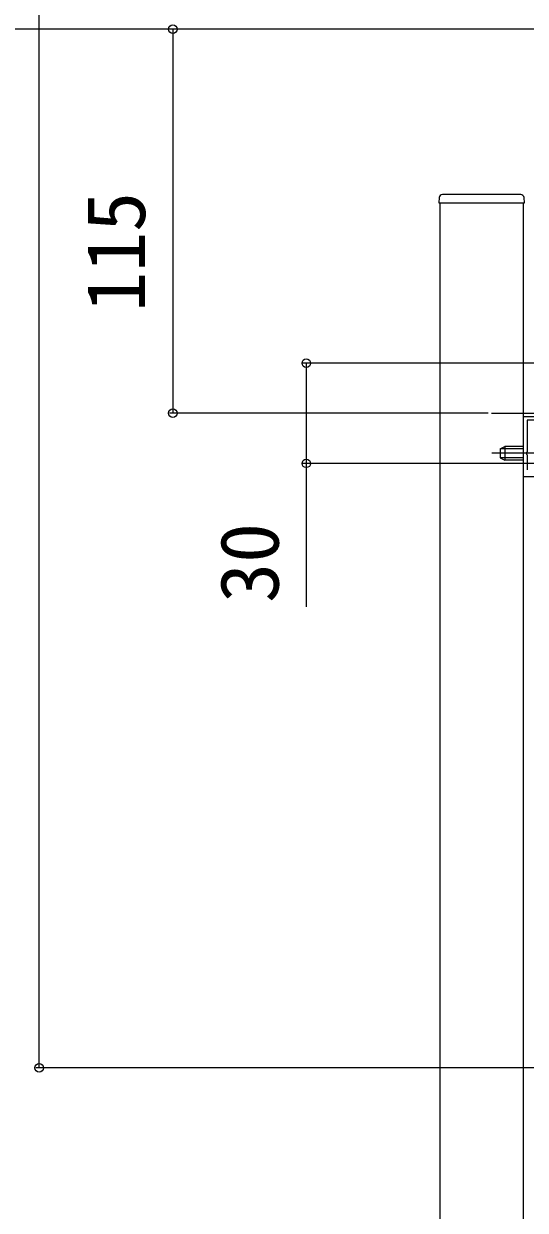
# Model space of a CAD drawing. Units: millimetres, scale not verified. Extents: x -1050 to 1050, y -1565 to 1557.
# Drawn here: x -688.9 to -538.7, y -1095.4 to -740.1 of the extents above; entities that cross this region are included whole.
import ezdxf
from ezdxf.enums import TextEntityAlignment as Align

# ---------------------------------------------------------------- set-up
doc = ezdxf.new("R2010")
doc.units = ezdxf.units.MM
doc.header["$LTSCALE"] = 8
for name, color, linetype in [('0-3_YKK_11', 7, 'Continuous'), ('0-5_YKK_13', 4, 'Continuous'), ('0-6_YKK_D', 6, 'Continuous'), ('0-8_YSS_K', 3, 'Continuous')]:
    doc.layers.add(name, color=color, linetype=linetype)
doc.layers.add('0-4_YKK_12', color=2, linetype='Continuous', lineweight=18)
doc.styles.add('ＭＳ ゴシック', font='')
doc.styles.get('ＭＳ ゴシック').set_extended_font_data('MS Gothic')

msp = doc.modelspace()

# ---------------------------------------------------------------- linework, layer by layer
at = {"layer": '0-3_YKK_11'}
msp.add_lwpolyline([(-511.795, -875.754), (-539.295, -875.754), (-539.295, -857.754), (-533.795, -857.754), (-533.795, -860.754), (-534.595, -860.754), (-534.595, -858.854), (-538.195, -858.854), (-538.195, -868.295), (-538.315, -868.479), (-538.315, -869.029), (-538.195, -869.212), (-538.195, -873.654)], dxfattribs=at)
at = {"layer": '0-4_YKK_12'}
for p, q in [((-564.295, -793.754), (-564.295, -1349.254)), ((-564.295, -793.754), (-539.295, -793.754)), ((-539.295, -1349.254), (-539.295, -793.754)), ((-548.799, -856.754), (-460.799, -856.754)), ((-533.195, -868.754), (-548.695, -868.754))]:
    msp.add_line(p, q, dxfattribs=at)
at = {"layer": '0-5_YKK_13'}
for p, q in [((-564.5, -792.193), (-564.595, -793.754)), ((-563.202, -791.254), (-563.502, -791.254)), ((-540.388, -791.254), (-563.202, -791.254)), ((-540.089, -791.254), (-540.388, -791.254)), ((-538.995, -793.754), (-539.091, -792.193)), ((-564.595, -793.754), (-538.995, -793.754)), ((-546.195, -867.454), (-544.795, -866.754)), ((-546.195, -867.454), (-546.195, -870.054)), ((-546.195, -870.054), (-544.795, -870.754)), ((-539.295, -867.408), (-546.104, -867.408)), ((-539.295, -870.099), (-546.104, -870.099)), ((-539.295, -870.754), (-544.795, -870.754))]:
    msp.add_line(p, q, dxfattribs=at)
msp.add_lwpolyline([(-539.295, -866.754), (-544.795, -866.754), (-544.795, -870.754)], dxfattribs=at)
for centre, start, end in [((-563.502, -792.254), 90, 176.5), ((-540.089, -792.254), 3.5, 90)]:
    msp.add_arc(centre, 1, start, end, dxfattribs=at)
at = {"layer": '0-6_YKK_D'}
for p, q in [((-684.295, -1052.754), (-684.295, -702.754)), ((-579.3, -741.754), (-725.295, -741.754)), ((-538.795, -741.754), (-645.295, -741.754)), ((-644.295, -741.754), (-644.295, -856.754)), ((-533.299, -841.754), (-605.295, -841.754)), ((-549.799, -856.754), (-645.295, -856.754)), ((-533.299, -871.754), (-605.295, -871.754)), ((-521.795, -1052.754), (-685.295, -1052.754))]:
    msp.add_line(p, q, dxfattribs=at)
msp.add_lwpolyline([(-604.295, -841.754), (-604.295, -871.754), (-604.295, -914.763)], dxfattribs=at)
for centre in [(-644.295, -741.754), (-604.295, -841.754), (-644.295, -856.754), (-604.295, -871.754), (-684.295, -1052.754)]:
    msp.add_circle(centre, 1.275, dxfattribs=at)
at = {"layer": '0-8_YSS_K'}
msp.add_line((979.705, -741.754), (-622.295, -741.754), dxfattribs=at)

# ---------------------------------------------------------------- texts
at = {"layer": '0-6_YKK_D', "style": 'ＭＳ ゴシック'}
for s, p in [('115', (-647.295, -826.39)), ('30', (-607.295, -913.535))]:
    msp.add_text(s, height=17.6, rotation=90, dxfattribs=at).set_placement(p, align=Align.BOTTOM_LEFT)

doc.saveas('drawing.dxf')
